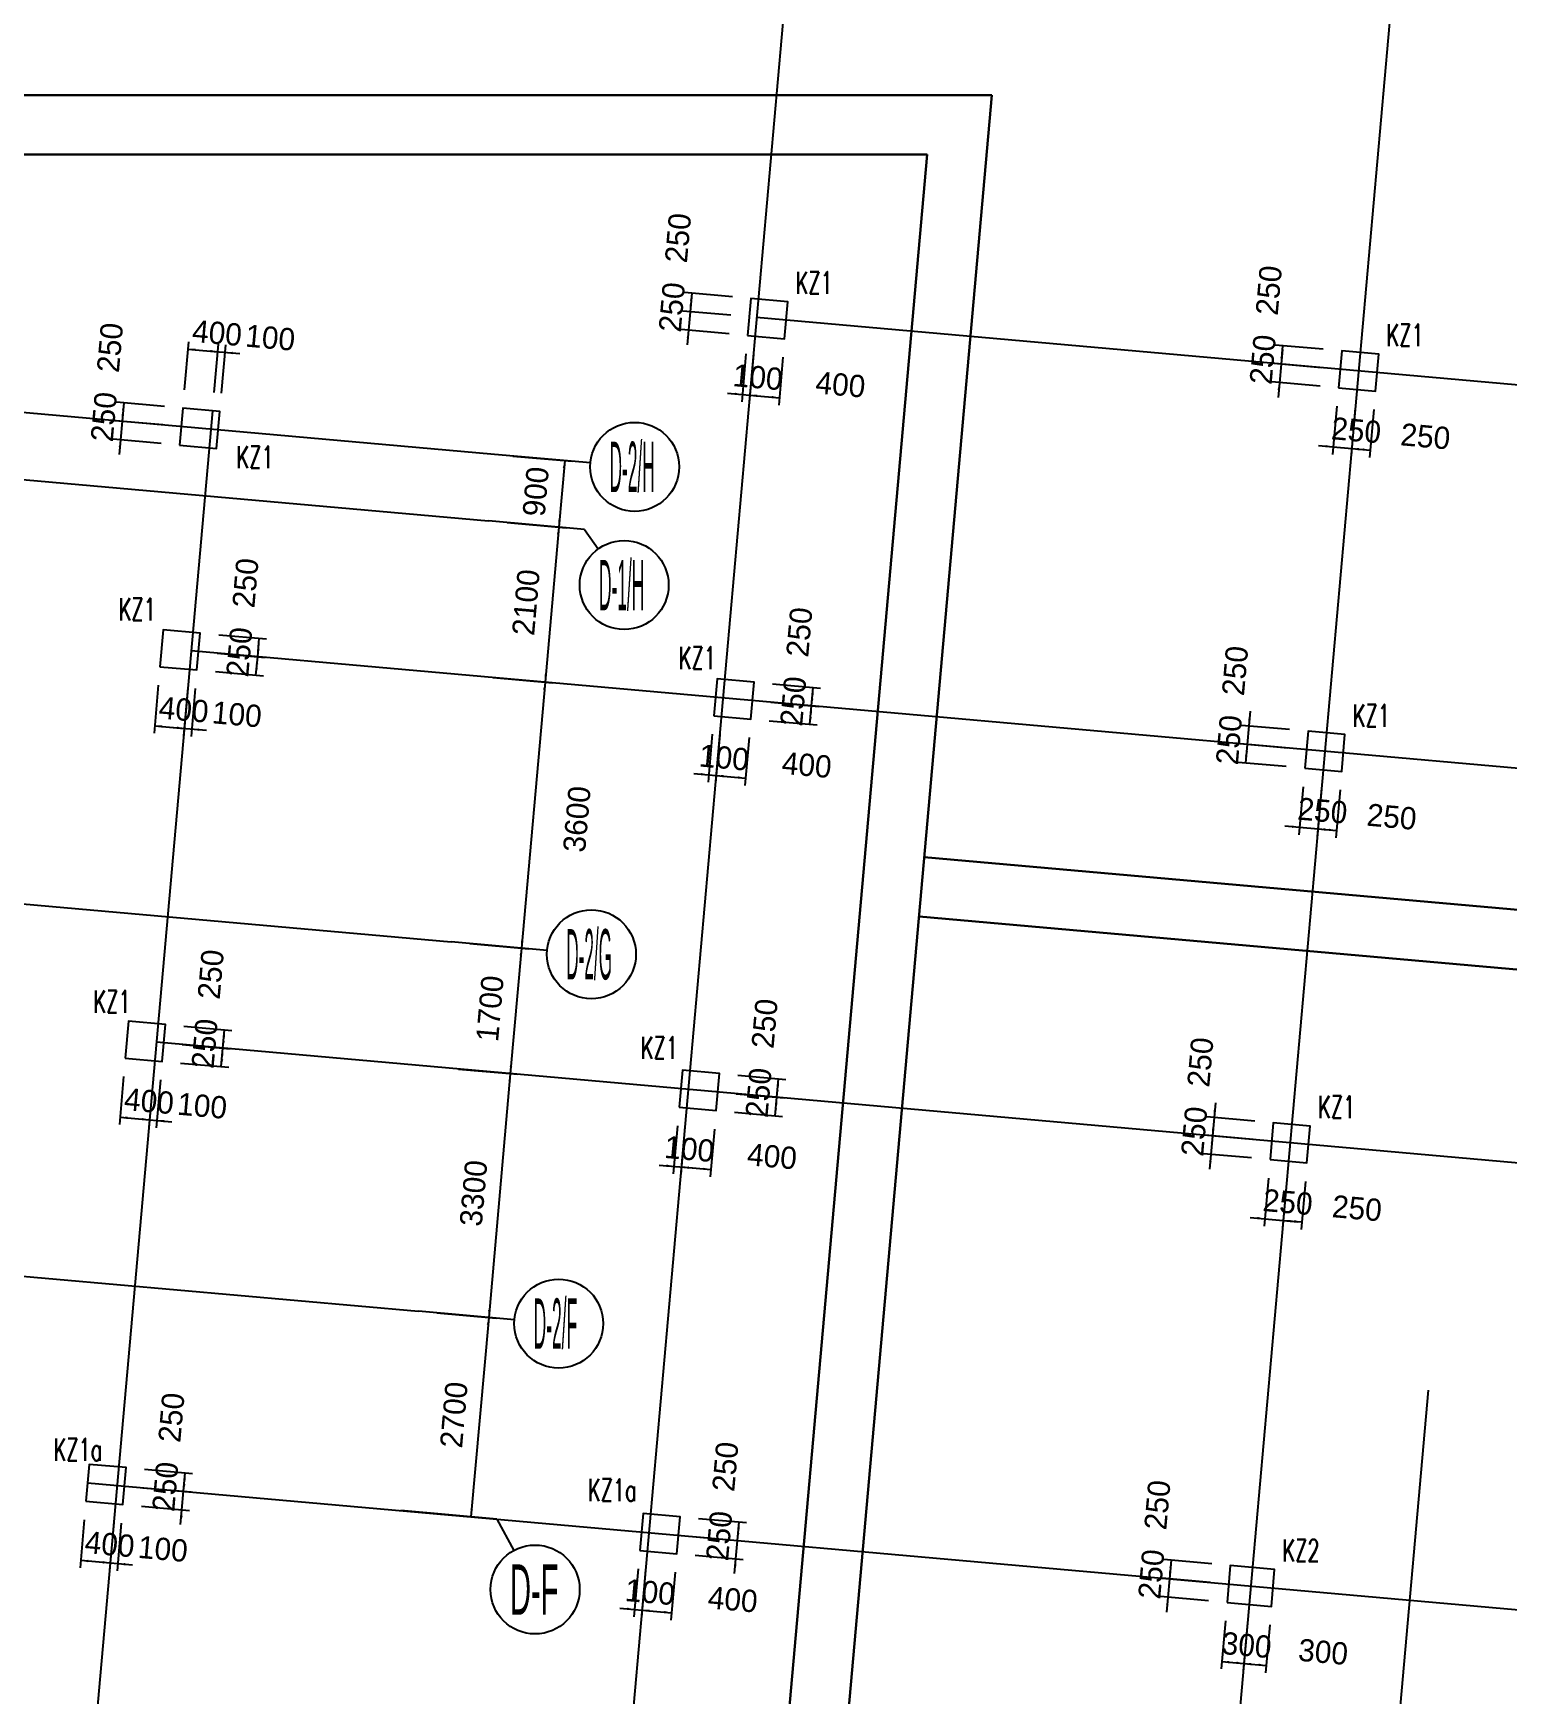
# Model space of a CAD drawing. Extents: x 387171 to 699106, y 11966 to 245688.
# Drawn here: x 585610 to 605497, y 76455 to 98863 of the extents above; entities that cross this region are included whole.
import ezdxf

# ---------------------------------------------------------------- set-up
doc = ezdxf.new("R2010")
doc.units = 0
doc.header["$LTSCALE"] = 100
doc.header["$MEASUREMENT"] = 0
for name, color, linetype in [('AXIS', 3, 'Continuous'), ('COLU', 7, 'Continuous'), ('DIM', 3, 'Continuous'), ('DOTE', 253, 'Continuous'), ('L-AXIS', 3, 'Continuous'), ('NUM', 7, 'Continuous')]:
    doc.layers.add(name, color=color, linetype=linetype)
doc.styles.get("Standard").update_dxf_attribs({"font": 'standard'})
doc.styles.add('tk', font='tk')
doc.dimstyles.get("Standard").update_dxf_attribs({"dimtxt": 300, "dimasz": 100, "dimexe": 100, "dimexo": 250, "dimgap": 100, "dimtad": 0, "dimtoh": 1, "dimdec": 0, "dimdsep": 46, "dimcen": 0.09, "dimclrt": 7, "dimadec": 0, "dimazin": 0, "dimtfac": 1, "dimtdec": 4, "dimtofl": 0, "dimtmove": 0, "dimatfit": 3, "dimfxl": 1, "dimtolj": 1, "dimtzin": 0, "dimarcsym": 0})

# ---------------------------------------------------------------- blocks, each defined once
blk = doc.blocks.new('*D1139')
at = {"layer": 'L-AXIS', "color": 0, "linetype": 'ByBlock', "lineweight": -2}
for p, q in [((591815, 90173), (592612, 90102)), ((592513, 90111), (592195, 86525)), ((591497, 86587), (592294, 86516))]:
    blk.add_line(p, q, dxfattribs=at)
for points in [[(592513, 90111), (592520, 90010), (592487, 90012)], [(592195, 86525), (592187, 86626), (592220, 86623)]]:
    blk.add_solid(points, dxfattribs=at)
at = {"layer": 'L-AXIS', "color": 7, "linetype": 'Continuous', "lineweight": -2, "insert": (592944, 88264), "char_height": 300, "width": 775, "attachment_point": 5, "rotation": 84.9316, "style": 'tk'}
blk.add_mtext('3600', dxfattribs=at)
blk = doc.blocks.new('_AXISO')
blk.add_circle((0, 0), 0.5)
blk = doc.blocks.new('*D885')
at = {"layer": 'L-AXIS', "color": 0, "linetype": 'ByBlock', "lineweight": -2}
for p, q in [((591055, 81606), (591853, 81535)), ((591753, 81544), (591514, 78855)), ((590817, 78917), (591614, 78846))]:
    blk.add_line(p, q, dxfattribs=at)
for points in [[(591753, 81544), (591761, 81443), (591727, 81446)], [(591514, 78855), (591507, 78956), (591540, 78953)]]:
    blk.add_solid(points, dxfattribs=at)
at = {"layer": 'L-AXIS', "color": 7, "linetype": 'Continuous', "lineweight": -2, "insert": (591285, 80230), "char_height": 300, "width": 780, "attachment_point": 5, "rotation": 84.9316, "style": 'tk'}
blk.add_mtext('2700', dxfattribs=at)
blk = doc.blocks.new('*D766')
at = {"layer": 'L-AXIS', "color": 0, "linetype": 'ByBlock', "lineweight": -2}
for p, q in [((591497, 86587), (592294, 86516)), ((592195, 86525), (592044, 84831)), ((591347, 84893), (592144, 84823))]:
    blk.add_line(p, q, dxfattribs=at)
for points in [[(592195, 86525), (592202, 86424), (592169, 86427)], [(592044, 84831), (592037, 84932), (592070, 84929)]]:
    blk.add_solid(points, dxfattribs=at)
at = {"layer": 'L-AXIS', "color": 7, "linetype": 'Continuous', "lineweight": -2, "insert": (591771, 85709), "char_height": 300, "width": 690, "attachment_point": 5, "rotation": 84.9316, "style": 'tk'}
blk.add_mtext('1700', dxfattribs=at)
blk = doc.blocks.new('*D1701')
at = {"layer": 'L-AXIS', "color": 0, "linetype": 'ByBlock', "lineweight": -2}
for p, q in [((591347, 84893), (592144, 84823)), ((592044, 84831), (591753, 81544)), ((591055, 81606), (591853, 81535))]:
    blk.add_line(p, q, dxfattribs=at)
for points in [[(592044, 84831), (592052, 84730), (592019, 84733)], [(591753, 81544), (591745, 81645), (591778, 81642)]]:
    blk.add_solid(points, dxfattribs=at)
at = {"layer": 'L-AXIS', "color": 7, "linetype": 'Continuous', "lineweight": -2, "insert": (591550, 83219), "char_height": 300, "width": 780, "attachment_point": 5, "rotation": 84.9316, "style": 'tk'}
blk.add_mtext('3300', dxfattribs=at)
blk = doc.blocks.new('*D1301')
at = {"layer": 'L-AXIS', "color": 0, "linetype": 'ByBlock', "lineweight": -2}
for p, q in [((592000, 92264), (592798, 92194)), ((592698, 92202), (592513, 90111)), ((591815, 90173), (592612, 90102))]:
    blk.add_line(p, q, dxfattribs=at)
for points in [[(592698, 92202), (592706, 92101), (592673, 92104)], [(592513, 90111), (592505, 90212), (592538, 90209)]]:
    blk.add_solid(points, dxfattribs=at)
at = {"layer": 'L-AXIS', "color": 7, "linetype": 'Continuous', "lineweight": -2, "insert": (592257, 91187), "char_height": 300, "width": 775, "attachment_point": 5, "rotation": 84.9316, "style": 'tk'}
blk.add_mtext('2100', dxfattribs=at)
blk = doc.blocks.new('*D2201')
at = {"layer": 'L-AXIS', "color": 0, "linetype": 'ByBlock', "lineweight": -2}
for p, q in [((592080, 93161), (592877, 93090)), ((592778, 93099), (592698, 92202)), ((592000, 92264), (592798, 92194))]:
    blk.add_line(p, q, dxfattribs=at)
for points in [[(592778, 93099), (592785, 92998), (592752, 93001)], [(592698, 92202), (592690, 92303), (592724, 92301)]]:
    blk.add_solid(points, dxfattribs=at)
at = {"layer": 'L-AXIS', "color": 7, "linetype": 'Continuous', "lineweight": -2, "insert": (592389, 92682), "char_height": 300, "width": 556.67, "attachment_point": 5, "rotation": 84.9316, "style": 'tk'}
blk.add_mtext('900', dxfattribs=at)
blk = doc.blocks.new('*D2207')
at = {"layer": 'DIM', "color": 0, "linetype": 'ByBlock', "lineweight": -2}
for p, q in [((587297, 90071), (587240, 89424)), ((587696, 90036), (587638, 89388)), ((587249, 89523), (587647, 89488))]:
    blk.add_line(p, q, dxfattribs=at)
for points in [[(587249, 89523), (587350, 89531), (587347, 89498)], [(587647, 89488), (587546, 89480), (587549, 89513)]]:
    blk.add_solid(points, dxfattribs=at)
at = {"layer": 'DIM', "color": 7, "linetype": 'Continuous', "lineweight": -2, "insert": (587640, 89740), "char_height": 300, "width": 576.67, "attachment_point": 5, "rotation": 354.9316, "style": 'tk'}
blk.add_mtext('400', dxfattribs=at)
blk = doc.blocks.new('*D3078')
at = {"layer": 'DIM', "color": 0, "linetype": 'ByBlock', "lineweight": -2}
for p, q in [((587696, 90036), (587638, 89388)), ((587795, 90027), (587738, 89380)), ((587448, 89506), (587946, 89462))]:
    blk.add_line(p, q, dxfattribs=at)
for points in [[(587647, 89488), (587546, 89480), (587549, 89513)], [(587747, 89479), (587848, 89487), (587845, 89454)]]:
    blk.add_solid(points, dxfattribs=at)
at = {"layer": 'DIM', "color": 7, "linetype": 'Continuous', "lineweight": -2, "insert": (588357, 89676), "char_height": 300, "width": 476.67, "attachment_point": 5, "rotation": 354.9316, "style": 'tk'}
blk.add_mtext('100', dxfattribs=at)
blk = doc.blocks.new('*D2953')
at = {"layer": 'DIM', "color": 0, "linetype": 'ByBlock', "lineweight": -2}
for p, q in [((588089, 90503), (588736, 90446)), ((588614, 90205), (588637, 90454)), ((588067, 90254), (588714, 90197))]:
    blk.add_line(p, q, dxfattribs=at)
for points in [[(588637, 90454), (588644, 90353), (588611, 90356)], [(588614, 90205), (588607, 90306), (588640, 90304)]]:
    blk.add_solid(points, dxfattribs=at)
at = {"layer": 'DIM', "color": 7, "linetype": 'Continuous', "lineweight": -2, "insert": (588391, 90517), "char_height": 300, "width": 566.67, "attachment_point": 5, "rotation": 84.9316, "style": 'tk'}
blk.add_mtext('250', dxfattribs=at)
blk = doc.blocks.new('*D3857')
at = {"layer": 'DIM', "color": 0, "linetype": 'ByBlock', "lineweight": -2}
for p, q in [((588111, 90752), (588758, 90695)), ((588637, 90454), (588659, 90703)), ((588089, 90503), (588736, 90446))]:
    blk.add_line(p, q, dxfattribs=at)
for points in [[(588637, 90454), (588629, 90555), (588662, 90553)], [(588659, 90703), (588666, 90602), (588633, 90605)]]:
    blk.add_solid(points, dxfattribs=at)
at = {"layer": 'DIM', "color": 7, "linetype": 'Continuous', "lineweight": -2, "insert": (588474, 91449), "char_height": 300, "width": 566.67, "attachment_point": 5, "rotation": 84.9316, "style": 'tk'}
blk.add_mtext('250', dxfattribs=at)
blk = doc.blocks.new('*D383')
at = {"layer": 'DIM', "color": 0, "linetype": 'ByBlock', "lineweight": -2}
for p, q in [((601506, 78220), (600859, 78277)), ((600958, 78268), (600936, 78019)), ((601484, 77971), (600836, 78028))]:
    blk.add_line(p, q, dxfattribs=at)
for points in [[(600958, 78268), (600966, 78167), (600933, 78170)], [(600936, 78019), (600928, 78120), (600961, 78117)]]:
    blk.add_solid(points, dxfattribs=at)
at = {"layer": 'DIM', "color": 7, "linetype": 'Continuous', "lineweight": -2, "insert": (600773, 79014), "char_height": 300, "width": 566.67, "attachment_point": 5, "rotation": 84.9316, "style": 'tk'}
blk.add_mtext('250', dxfattribs=at)
blk = doc.blocks.new('*D1258')
at = {"layer": 'DIM', "color": 0, "linetype": 'ByBlock', "lineweight": -2}
for p, q in [((600954, 78218), (600896, 77571)), ((601484, 77971), (600836, 78028)), ((601462, 77722), (600814, 77779))]:
    blk.add_line(p, q, dxfattribs=at)
for points in [[(600936, 78019), (600928, 78120), (600961, 78117)], [(600914, 77770), (600922, 77669), (600889, 77672)]]:
    blk.add_solid(points, dxfattribs=at)
at = {"layer": 'DIM', "color": 7, "linetype": 'Continuous', "lineweight": -2, "insert": (600691, 78081), "char_height": 300, "width": 566.67, "attachment_point": 5, "rotation": 84.9316, "style": 'tk'}
blk.add_mtext('250', dxfattribs=at)
blk = doc.blocks.new('*D982')
at = {"layer": 'DIM', "color": 0, "linetype": 'ByBlock', "lineweight": -2}
for p, q in [((601689, 77450), (601631, 76803)), ((601988, 77424), (601930, 76777)), ((601640, 76903), (601939, 76876))]:
    blk.add_line(p, q, dxfattribs=at)
for points in [[(601640, 76903), (601741, 76910), (601738, 76877)], [(601939, 76876), (601838, 76868), (601841, 76902)]]:
    blk.add_solid(points, dxfattribs=at)
at = {"layer": 'DIM', "color": 7, "linetype": 'Continuous', "lineweight": -2, "insert": (601976, 77124), "char_height": 300, "width": 566.67, "attachment_point": 5, "rotation": 354.9316, "style": 'tk'}
blk.add_mtext('300', dxfattribs=at)
blk = doc.blocks.new('*D2016')
at = {"layer": 'DIM', "color": 0, "linetype": 'ByBlock', "lineweight": -2}
for p, q in [((601988, 77424), (601930, 76777)), ((602286, 77397), (602229, 76750)), ((601939, 76876), (602238, 76850))]:
    blk.add_line(p, q, dxfattribs=at)
for points in [[(601939, 76876), (602040, 76884), (602037, 76851)], [(602238, 76850), (602137, 76842), (602140, 76875)]]:
    blk.add_solid(points, dxfattribs=at)
at = {"layer": 'DIM', "color": 7, "linetype": 'Continuous', "lineweight": -2, "insert": (603008, 77032), "char_height": 300, "width": 566.67, "attachment_point": 5, "rotation": 354.9316, "style": 'tk'}
blk.add_mtext('300', dxfattribs=at)
blk = doc.blocks.new('*D1272')
at = {"layer": 'DIM', "color": 0, "linetype": 'ByBlock', "lineweight": -2}
for p, q in [((602024, 89719), (601966, 89071)), ((602554, 89471), (601907, 89528)), ((602532, 89222), (601885, 89279))]:
    blk.add_line(p, q, dxfattribs=at)
for points in [[(602006, 89520), (601998, 89621), (602032, 89618)], [(601984, 89271), (601992, 89170), (601959, 89172)]]:
    blk.add_solid(points, dxfattribs=at)
at = {"layer": 'DIM', "color": 7, "linetype": 'Continuous', "lineweight": -2, "insert": (601821, 90265), "char_height": 300, "width": 566.67, "attachment_point": 5, "rotation": 84.9316, "style": 'tk'}
blk.add_mtext('250', dxfattribs=at)
blk = doc.blocks.new('*D2162')
at = {"layer": 'DIM', "color": 0, "linetype": 'ByBlock', "lineweight": -2}
for p, q in [((602532, 89222), (601885, 89279)), ((601984, 89271), (601962, 89022)), ((602510, 88973), (601862, 89030))]:
    blk.add_line(p, q, dxfattribs=at)
for points in [[(601984, 89271), (601992, 89170), (601959, 89172)], [(601962, 89022), (601954, 89123), (601987, 89120)]]:
    blk.add_solid(points, dxfattribs=at)
at = {"layer": 'DIM', "color": 7, "linetype": 'Continuous', "lineweight": -2, "insert": (601739, 89333), "char_height": 300, "width": 566.67, "attachment_point": 5, "rotation": 84.9316, "style": 'tk'}
blk.add_mtext('250', dxfattribs=at)
blk = doc.blocks.new('*D2032')
at = {"layer": 'DIM', "color": 0, "linetype": 'ByBlock', "lineweight": -2}
for p, q in [((602737, 88702), (602679, 88054)), ((602986, 88680), (602928, 88032)), ((602489, 88172), (603136, 88114))]:
    blk.add_line(p, q, dxfattribs=at)
for points in [[(602688, 88154), (602587, 88146), (602590, 88179)], [(602937, 88132), (603038, 88140), (603035, 88107)]]:
    blk.add_solid(points, dxfattribs=at)
at = {"layer": 'DIM', "color": 7, "linetype": 'Continuous', "lineweight": -2, "insert": (602999, 88377), "char_height": 300, "width": 566.67, "attachment_point": 5, "rotation": 354.9316, "style": 'tk'}
blk.add_mtext('250', dxfattribs=at)
blk = doc.blocks.new('*D1727')
at = {"layer": 'DIM', "color": 0, "linetype": 'ByBlock', "lineweight": -2}
for p, q in [((602986, 88680), (602928, 88032)), ((603235, 88658), (603177, 88010)), ((602937, 88132), (603186, 88110))]:
    blk.add_line(p, q, dxfattribs=at)
for points in [[(602937, 88132), (603038, 88140), (603035, 88107)], [(603186, 88110), (603085, 88102), (603088, 88135)]]:
    blk.add_solid(points, dxfattribs=at)
at = {"layer": 'DIM', "color": 7, "linetype": 'Continuous', "lineweight": -2, "insert": (603932, 88295), "char_height": 300, "width": 566.67, "attachment_point": 5, "rotation": 354.9316, "style": 'tk'}
blk.add_mtext('250', dxfattribs=at)
blk = doc.blocks.new('*D2639')
at = {"layer": 'DIM', "color": 0, "linetype": 'ByBlock', "lineweight": -2}
for p, q in [((594768, 89409), (594711, 88761)), ((594868, 89400), (594810, 88752)), ((594520, 88878), (595018, 88834))]:
    blk.add_line(p, q, dxfattribs=at)
for points in [[(594720, 88861), (594618, 88853), (594621, 88886)], [(594819, 88852), (594920, 88860), (594917, 88827)]]:
    blk.add_solid(points, dxfattribs=at)
at = {"layer": 'DIM', "color": 7, "linetype": 'Continuous', "lineweight": -2, "insert": (594927, 89093), "char_height": 300, "width": 476.67, "attachment_point": 5, "rotation": 354.9316, "style": 'tk'}
blk.add_mtext('100', dxfattribs=at)
blk = doc.blocks.new('*D2502')
at = {"layer": 'DIM', "color": 0, "linetype": 'ByBlock', "lineweight": -2}
for p, q in [((594868, 89400), (594810, 88752)), ((595266, 89364), (595209, 88717)), ((594819, 88852), (595218, 88817))]:
    blk.add_line(p, q, dxfattribs=at)
for points in [[(594819, 88852), (594920, 88860), (594917, 88827)], [(595218, 88817), (595116, 88809), (595119, 88842)]]:
    blk.add_solid(points, dxfattribs=at)
at = {"layer": 'DIM', "color": 7, "linetype": 'Continuous', "lineweight": -2, "insert": (596043, 88994), "char_height": 300, "width": 576.67, "attachment_point": 5, "rotation": 354.9316, "style": 'tk'}
blk.add_mtext('400', dxfattribs=at)
blk = doc.blocks.new('*D3459')
at = {"layer": 'DIM', "color": 0, "linetype": 'ByBlock', "lineweight": -2}
for p, q in [((595559, 89840), (596207, 89783)), ((596085, 89543), (596107, 89792)), ((595537, 89591), (596185, 89534))]:
    blk.add_line(p, q, dxfattribs=at)
for points in [[(596085, 89543), (596077, 89644), (596111, 89641)], [(596107, 89792), (596115, 89691), (596082, 89694)]]:
    blk.add_solid(points, dxfattribs=at)
at = {"layer": 'DIM', "color": 7, "linetype": 'Continuous', "lineweight": -2, "insert": (595862, 89854), "char_height": 300, "width": 566.67, "attachment_point": 5, "rotation": 84.9316, "style": 'tk'}
blk.add_mtext('250', dxfattribs=at)
blk = doc.blocks.new('*D3119')
at = {"layer": 'DIM', "color": 0, "linetype": 'ByBlock', "lineweight": -2}
for p, q in [((595581, 90089), (596229, 90032)), ((596107, 89792), (596129, 90041)), ((595559, 89840), (596207, 89783))]:
    blk.add_line(p, q, dxfattribs=at)
for points in [[(596107, 89792), (596099, 89893), (596133, 89890)], [(596129, 90041), (596137, 89940), (596104, 89943)]]:
    blk.add_solid(points, dxfattribs=at)
at = {"layer": 'DIM', "color": 7, "linetype": 'Continuous', "lineweight": -2, "insert": (595944, 90786), "char_height": 300, "width": 566.67, "attachment_point": 5, "rotation": 84.9316, "style": 'tk'}
blk.add_mtext('250', dxfattribs=at)
blk = doc.blocks.new('*D1740')
at = {"layer": 'DIM', "color": 0, "linetype": 'ByBlock', "lineweight": -2}
for p, q in [((587380, 93829), (586732, 93886)), ((586832, 93877), (586810, 93628)), ((587358, 93580), (586710, 93637))]:
    blk.add_line(p, q, dxfattribs=at)
for points in [[(586810, 93628), (586802, 93729), (586835, 93726)], [(586832, 93877), (586840, 93776), (586806, 93779)]]:
    blk.add_solid(points, dxfattribs=at)
at = {"layer": 'DIM', "color": 7, "linetype": 'Continuous', "lineweight": -2, "insert": (586647, 94623), "char_height": 300, "width": 566.67, "attachment_point": 5, "rotation": 84.9316, "style": 'tk'}
blk.add_mtext('250', dxfattribs=at)
blk = doc.blocks.new('*D2793')
at = {"layer": 'DIM', "color": 0, "linetype": 'ByBlock', "lineweight": -2}
for p, q in [((586827, 93827), (586770, 93180)), ((587358, 93580), (586710, 93637)), ((587336, 93331), (586688, 93388))]:
    blk.add_line(p, q, dxfattribs=at)
for points in [[(586810, 93628), (586802, 93729), (586835, 93726)], [(586788, 93379), (586795, 93278), (586762, 93281)]]:
    blk.add_solid(points, dxfattribs=at)
at = {"layer": 'DIM', "color": 7, "linetype": 'Continuous', "lineweight": -2, "insert": (586564, 93690), "char_height": 300, "width": 566.67, "attachment_point": 5, "rotation": 84.9316, "style": 'tk'}
blk.add_mtext('250', dxfattribs=at)
blk = doc.blocks.new('*D2420')
at = {"layer": 'DIM', "color": 0, "linetype": 'ByBlock', "lineweight": -2}
for p, q in [((587651, 94056), (587708, 94703)), ((587699, 94603), (588098, 94568)), ((588049, 94020), (588107, 94668))]:
    blk.add_line(p, q, dxfattribs=at)
for points in [[(587699, 94603), (587800, 94611), (587798, 94578)], [(588098, 94568), (587997, 94560), (588000, 94593)]]:
    blk.add_solid(points, dxfattribs=at)
at = {"layer": 'DIM', "color": 7, "linetype": 'Continuous', "lineweight": -2, "insert": (588090, 94820), "char_height": 300, "width": 576.67, "attachment_point": 5, "rotation": 354.9316, "style": 'tk'}
blk.add_mtext('400', dxfattribs=at)
blk = doc.blocks.new('*D3376')
at = {"layer": 'DIM', "color": 0, "linetype": 'ByBlock', "lineweight": -2}
for p, q in [((587899, 94586), (588397, 94542)), ((588049, 94020), (588107, 94668)), ((588149, 94011), (588206, 94659))]:
    blk.add_line(p, q, dxfattribs=at)
for points in [[(588098, 94568), (587997, 94560), (588000, 94593)], [(588197, 94559), (588299, 94567), (588296, 94534)]]:
    blk.add_solid(points, dxfattribs=at)
at = {"layer": 'DIM', "color": 7, "linetype": 'Continuous', "lineweight": -2, "insert": (588807, 94756), "char_height": 300, "width": 476.67, "attachment_point": 5, "rotation": 354.9316, "style": 'tk'}
blk.add_mtext('100', dxfattribs=at)
blk = doc.blocks.new('*D3261')
at = {"layer": 'DIM', "color": 0, "linetype": 'ByBlock', "lineweight": -2}
for p, q in [((586829, 84792), (586772, 84144)), ((587228, 84757), (587170, 84109)), ((586781, 84244), (587179, 84209))]:
    blk.add_line(p, q, dxfattribs=at)
for points in [[(586781, 84244), (586882, 84252), (586879, 84219)], [(587179, 84209), (587078, 84201), (587081, 84234)]]:
    blk.add_solid(points, dxfattribs=at)
at = {"layer": 'DIM', "color": 7, "linetype": 'Continuous', "lineweight": -2, "insert": (587172, 84460), "char_height": 300, "width": 576.67, "attachment_point": 5, "rotation": 354.9316, "style": 'tk'}
blk.add_mtext('400', dxfattribs=at)
blk = doc.blocks.new('*D2990')
at = {"layer": 'DIM', "color": 0, "linetype": 'ByBlock', "lineweight": -2}
for p, q in [((587228, 84757), (587170, 84109)), ((587327, 84748), (587270, 84100)), ((586980, 84226), (587478, 84182))]:
    blk.add_line(p, q, dxfattribs=at)
for points in [[(587179, 84209), (587078, 84201), (587081, 84234)], [(587279, 84200), (587380, 84208), (587377, 84174)]]:
    blk.add_solid(points, dxfattribs=at)
at = {"layer": 'DIM', "color": 7, "linetype": 'Continuous', "lineweight": -2, "insert": (587889, 84397), "char_height": 300, "width": 476.67, "attachment_point": 5, "rotation": 354.9316, "style": 'tk'}
blk.add_mtext('100', dxfattribs=at)
blk = doc.blocks.new('*D3817')
at = {"layer": 'DIM', "color": 0, "linetype": 'ByBlock', "lineweight": -2}
for p, q in [((587620, 85224), (588268, 85166)), ((588146, 84926), (588168, 85175)), ((587598, 84975), (588246, 84917))]:
    blk.add_line(p, q, dxfattribs=at)
for points in [[(588168, 85175), (588176, 85074), (588143, 85077)], [(588146, 84926), (588138, 85027), (588172, 85024)]]:
    blk.add_solid(points, dxfattribs=at)
at = {"layer": 'DIM', "color": 7, "linetype": 'Continuous', "lineweight": -2, "insert": (587923, 85237), "char_height": 300, "width": 566.67, "attachment_point": 5, "rotation": 84.9316, "style": 'tk'}
blk.add_mtext('250', dxfattribs=at)
blk = doc.blocks.new('*D3697')
at = {"layer": 'DIM', "color": 0, "linetype": 'ByBlock', "lineweight": -2}
for p, q in [((587643, 85473), (588290, 85415)), ((588168, 85175), (588190, 85424)), ((587620, 85224), (588268, 85166))]:
    blk.add_line(p, q, dxfattribs=at)
for points in [[(588190, 85424), (588198, 85323), (588165, 85326)], [(588168, 85175), (588161, 85276), (588194, 85273)]]:
    blk.add_solid(points, dxfattribs=at)
at = {"layer": 'DIM', "color": 7, "linetype": 'Continuous', "lineweight": -2, "insert": (588006, 86170), "char_height": 300, "width": 566.67, "attachment_point": 5, "rotation": 84.9316, "style": 'tk'}
blk.add_mtext('250', dxfattribs=at)
blk = doc.blocks.new('*D4622')
at = {"layer": 'DIM', "color": 0, "linetype": 'ByBlock', "lineweight": -2}
for p, q in [((594300, 84129), (594242, 83482)), ((594400, 84121), (594342, 83473)), ((594052, 83599), (594550, 83555))]:
    blk.add_line(p, q, dxfattribs=at)
for points in [[(594251, 83581), (594150, 83574), (594153, 83607)], [(594351, 83573), (594452, 83580), (594449, 83547)]]:
    blk.add_solid(points, dxfattribs=at)
at = {"layer": 'DIM', "color": 7, "linetype": 'Continuous', "lineweight": -2, "insert": (594459, 83814), "char_height": 300, "width": 476.67, "attachment_point": 5, "rotation": 354.9316, "style": 'tk'}
blk.add_mtext('100', dxfattribs=at)
blk = doc.blocks.new('*D4184')
at = {"layer": 'DIM', "color": 0, "linetype": 'ByBlock', "lineweight": -2}
for p, q in [((594400, 84121), (594342, 83473)), ((594798, 84085), (594741, 83438)), ((594351, 83573), (594749, 83537))]:
    blk.add_line(p, q, dxfattribs=at)
for points in [[(594351, 83573), (594452, 83580), (594449, 83547)], [(594749, 83537), (594648, 83530), (594651, 83563)]]:
    blk.add_solid(points, dxfattribs=at)
at = {"layer": 'DIM', "color": 7, "linetype": 'Continuous', "lineweight": -2, "insert": (595575, 83715), "char_height": 300, "width": 576.67, "attachment_point": 5, "rotation": 354.9316, "style": 'tk'}
blk.add_mtext('400', dxfattribs=at)
blk = doc.blocks.new('*D4145')
at = {"layer": 'DIM', "color": 0, "linetype": 'ByBlock', "lineweight": -2}
for p, q in [((595091, 84561), (595739, 84504)), ((595617, 84264), (595639, 84513)), ((595069, 84312), (595717, 84255))]:
    blk.add_line(p, q, dxfattribs=at)
for points in [[(595639, 84513), (595647, 84411), (595614, 84414)], [(595617, 84264), (595609, 84365), (595642, 84362)]]:
    blk.add_solid(points, dxfattribs=at)
at = {"layer": 'DIM', "color": 7, "linetype": 'Continuous', "lineweight": -2, "insert": (595394, 84575), "char_height": 300, "width": 566.67, "attachment_point": 5, "rotation": 84.9316, "style": 'tk'}
blk.add_mtext('250', dxfattribs=at)
blk = doc.blocks.new('*D317')
at = {"layer": 'DIM', "color": 0, "linetype": 'ByBlock', "lineweight": -2}
for p, q in [((595113, 84810), (595761, 84753)), ((595639, 84513), (595661, 84762)), ((595091, 84561), (595739, 84504))]:
    blk.add_line(p, q, dxfattribs=at)
for points in [[(595661, 84762), (595669, 84660), (595636, 84663)], [(595639, 84513), (595631, 84614), (595664, 84611)]]:
    blk.add_solid(points, dxfattribs=at)
at = {"layer": 'DIM', "color": 7, "linetype": 'Continuous', "lineweight": -2, "insert": (595476, 85507), "char_height": 300, "width": 566.67, "attachment_point": 5, "rotation": 84.9316, "style": 'tk'}
blk.add_mtext('250', dxfattribs=at)
blk = doc.blocks.new('*D4664')
at = {"layer": 'DIM', "color": 0, "linetype": 'ByBlock', "lineweight": -2}
for p, q in [((586299, 78815), (586242, 78168)), ((586698, 78780), (586640, 78133)), ((586251, 78268), (586649, 78232))]:
    blk.add_line(p, q, dxfattribs=at)
for points in [[(586251, 78268), (586352, 78275), (586349, 78242)], [(586649, 78232), (586548, 78224), (586551, 78258)]]:
    blk.add_solid(points, dxfattribs=at)
at = {"layer": 'DIM', "color": 7, "linetype": 'Continuous', "lineweight": -2, "insert": (586641, 78484), "char_height": 300, "width": 576.67, "attachment_point": 5, "rotation": 354.9316, "style": 'tk'}
blk.add_mtext('400', dxfattribs=at)
blk = doc.blocks.new('*D825')
at = {"layer": 'DIM', "color": 0, "linetype": 'ByBlock', "lineweight": -2}
for p, q in [((586698, 78780), (586640, 78133)), ((586797, 78771), (586740, 78124)), ((586450, 78250), (586948, 78206))]:
    blk.add_line(p, q, dxfattribs=at)
for points in [[(586649, 78232), (586548, 78224), (586551, 78258)], [(586749, 78223), (586850, 78231), (586847, 78198)]]:
    blk.add_solid(points, dxfattribs=at)
at = {"layer": 'DIM', "color": 7, "linetype": 'Continuous', "lineweight": -2, "insert": (587359, 78420), "char_height": 300, "width": 476.67, "attachment_point": 5, "rotation": 354.9316, "style": 'tk'}
blk.add_mtext('100', dxfattribs=at)
blk = doc.blocks.new('*D785')
at = {"layer": 'DIM', "color": 0, "linetype": 'ByBlock', "lineweight": -2}
for p, q in [((587598, 78750), (587656, 79398)), ((587090, 79247), (587738, 79190)), ((587068, 78998), (587716, 78941))]:
    blk.add_line(p, q, dxfattribs=at)
for points in [[(587638, 79199), (587630, 79300), (587664, 79297)], [(587616, 78950), (587624, 78848), (587591, 78851)]]:
    blk.add_solid(points, dxfattribs=at)
at = {"layer": 'DIM', "color": 7, "linetype": 'Continuous', "lineweight": -2, "insert": (587393, 79261), "char_height": 300, "width": 566.67, "attachment_point": 5, "rotation": 84.9316, "style": 'tk'}
blk.add_mtext('250', dxfattribs=at)
blk = doc.blocks.new('*D1546')
at = {"layer": 'DIM', "color": 0, "linetype": 'ByBlock', "lineweight": -2}
for p, q in [((587112, 79496), (587760, 79439)), ((587638, 79199), (587660, 79448)), ((587090, 79247), (587738, 79190))]:
    blk.add_line(p, q, dxfattribs=at)
for points in [[(587660, 79448), (587668, 79347), (587635, 79349)], [(587638, 79199), (587630, 79300), (587664, 79297)]]:
    blk.add_solid(points, dxfattribs=at)
at = {"layer": 'DIM', "color": 7, "linetype": 'Continuous', "lineweight": -2, "insert": (587475, 80193), "char_height": 300, "width": 566.67, "attachment_point": 5, "rotation": 84.9316, "style": 'tk'}
blk.add_mtext('250', dxfattribs=at)
blk = doc.blocks.new('*D1293')
at = {"layer": 'DIM', "color": 0, "linetype": 'ByBlock', "lineweight": -2}
for p, q in [((593770, 78153), (593712, 77505)), ((593869, 78144), (593812, 77497)), ((593522, 77623), (594020, 77578))]:
    blk.add_line(p, q, dxfattribs=at)
for points in [[(593721, 77605), (593620, 77597), (593623, 77630)], [(593821, 77596), (593922, 77604), (593919, 77571)]]:
    blk.add_solid(points, dxfattribs=at)
at = {"layer": 'DIM', "color": 7, "linetype": 'Continuous', "lineweight": -2, "insert": (593929, 77838), "char_height": 300, "width": 476.67, "attachment_point": 5, "rotation": 354.9316, "style": 'tk'}
blk.add_mtext('100', dxfattribs=at)
blk = doc.blocks.new('*D1162')
at = {"layer": 'DIM', "color": 0, "linetype": 'ByBlock', "lineweight": -2}
for p, q in [((593869, 78144), (593812, 77497)), ((594268, 78109), (594210, 77461)), ((593821, 77596), (594219, 77561))]:
    blk.add_line(p, q, dxfattribs=at)
for points in [[(593821, 77596), (593922, 77604), (593919, 77571)], [(594219, 77561), (594118, 77553), (594121, 77586)]]:
    blk.add_solid(points, dxfattribs=at)
at = {"layer": 'DIM', "color": 7, "linetype": 'Continuous', "lineweight": -2, "insert": (595045, 77739), "char_height": 300, "width": 576.67, "attachment_point": 5, "rotation": 354.9316, "style": 'tk'}
blk.add_mtext('400', dxfattribs=at)
blk = doc.blocks.new('*D1974')
at = {"layer": 'DIM', "color": 0, "linetype": 'ByBlock', "lineweight": -2}
for p, q in [((595069, 78088), (595127, 78735)), ((594561, 78585), (595209, 78527)), ((594539, 78336), (595186, 78278))]:
    blk.add_line(p, q, dxfattribs=at)
for points in [[(595109, 78536), (595101, 78637), (595134, 78634)], [(595087, 78287), (595095, 78186), (595061, 78189)]]:
    blk.add_solid(points, dxfattribs=at)
at = {"layer": 'DIM', "color": 7, "linetype": 'Continuous', "lineweight": -2, "insert": (594863, 78598), "char_height": 300, "width": 566.67, "attachment_point": 5, "rotation": 84.9316, "style": 'tk'}
blk.add_mtext('250', dxfattribs=at)
blk = doc.blocks.new('*D1738')
at = {"layer": 'DIM', "color": 0, "linetype": 'ByBlock', "lineweight": -2}
for p, q in [((594583, 78834), (595231, 78776)), ((595109, 78536), (595131, 78785)), ((594561, 78585), (595209, 78527))]:
    blk.add_line(p, q, dxfattribs=at)
for points in [[(595131, 78785), (595139, 78684), (595106, 78687)], [(595109, 78536), (595101, 78637), (595134, 78634)]]:
    blk.add_solid(points, dxfattribs=at)
at = {"layer": 'DIM', "color": 7, "linetype": 'Continuous', "lineweight": -2, "insert": (594946, 79531), "char_height": 300, "width": 566.67, "attachment_point": 5, "rotation": 84.9316, "style": 'tk'}
blk.add_mtext('250', dxfattribs=at)
blk = doc.blocks.new('*D1492')
at = {"layer": 'DIM', "color": 0, "linetype": 'ByBlock', "lineweight": -2}
for p, q in [((603009, 94601), (602362, 94658)), ((602461, 94649), (602439, 94400)), ((602987, 94352), (602340, 94409))]:
    blk.add_line(p, q, dxfattribs=at)
for points in [[(602461, 94649), (602469, 94548), (602436, 94551)], [(602439, 94400), (602431, 94502), (602465, 94499)]]:
    blk.add_solid(points, dxfattribs=at)
at = {"layer": 'DIM', "color": 7, "linetype": 'Continuous', "lineweight": -2, "insert": (602276, 95395), "char_height": 300, "width": 566.67, "attachment_point": 5, "rotation": 84.9316, "style": 'tk'}
blk.add_mtext('250', dxfattribs=at)
blk = doc.blocks.new('*D2302')
at = {"layer": 'DIM', "color": 0, "linetype": 'ByBlock', "lineweight": -2}
for p, q in [((602457, 94600), (602399, 93952)), ((602987, 94352), (602340, 94409)), ((602965, 94103), (602317, 94160))]:
    blk.add_line(p, q, dxfattribs=at)
for points in [[(602439, 94400), (602431, 94502), (602465, 94499)], [(602417, 94151), (602425, 94050), (602392, 94053)]]:
    blk.add_solid(points, dxfattribs=at)
at = {"layer": 'DIM', "color": 7, "linetype": 'Continuous', "lineweight": -2, "insert": (602194, 94463), "char_height": 300, "width": 566.67, "attachment_point": 5, "rotation": 84.9316, "style": 'tk'}
blk.add_mtext('250', dxfattribs=at)
blk = doc.blocks.new('*D2196')
at = {"layer": 'DIM', "color": 0, "linetype": 'ByBlock', "lineweight": -2}
for p, q in [((603192, 93832), (603134, 93184)), ((603441, 93810), (603383, 93162)), ((602944, 93302), (603591, 93244))]:
    blk.add_line(p, q, dxfattribs=at)
for points in [[(603143, 93284), (603042, 93276), (603045, 93309)], [(603392, 93262), (603493, 93270), (603490, 93236)]]:
    blk.add_solid(points, dxfattribs=at)
at = {"layer": 'DIM', "color": 7, "linetype": 'Continuous', "lineweight": -2, "insert": (603454, 93507), "char_height": 300, "width": 566.67, "attachment_point": 5, "rotation": 354.9316, "style": 'tk'}
blk.add_mtext('250', dxfattribs=at)
blk = doc.blocks.new('*D3143')
at = {"layer": 'DIM', "color": 0, "linetype": 'ByBlock', "lineweight": -2}
for p, q in [((603441, 93810), (603383, 93162)), ((603690, 93788), (603632, 93140)), ((603392, 93262), (603641, 93240))]:
    blk.add_line(p, q, dxfattribs=at)
for points in [[(603392, 93262), (603493, 93270), (603490, 93236)], [(603641, 93240), (603540, 93232), (603543, 93265)]]:
    blk.add_solid(points, dxfattribs=at)
at = {"layer": 'DIM', "color": 7, "linetype": 'Continuous', "lineweight": -2, "insert": (604387, 93425), "char_height": 300, "width": 566.67, "attachment_point": 5, "rotation": 354.9316, "style": 'tk'}
blk.add_mtext('250', dxfattribs=at)
blk = doc.blocks.new('*D2719')
at = {"layer": 'DIM', "color": 0, "linetype": 'ByBlock', "lineweight": -2}
for p, q in [((595040, 95308), (594393, 95365)), ((594492, 95356), (594470, 95107)), ((595018, 95059), (594371, 95116))]:
    blk.add_line(p, q, dxfattribs=at)
for points in [[(594492, 95356), (594500, 95255), (594467, 95258)], [(594470, 95107), (594463, 95208), (594496, 95205)]]:
    blk.add_solid(points, dxfattribs=at)
at = {"layer": 'DIM', "color": 7, "linetype": 'Continuous', "lineweight": -2, "insert": (594308, 96102), "char_height": 300, "width": 566.67, "attachment_point": 5, "rotation": 84.9316, "style": 'tk'}
blk.add_mtext('250', dxfattribs=at)
blk = doc.blocks.new('*D2668')
at = {"layer": 'DIM', "color": 0, "linetype": 'ByBlock', "lineweight": -2}
for p, q in [((594488, 95306), (594431, 94659)), ((595018, 95059), (594371, 95116)), ((594996, 94810), (594349, 94867))]:
    blk.add_line(p, q, dxfattribs=at)
for points in [[(594470, 95107), (594463, 95208), (594496, 95205)], [(594448, 94858), (594456, 94757), (594423, 94760)]]:
    blk.add_solid(points, dxfattribs=at)
at = {"layer": 'DIM', "color": 7, "linetype": 'Continuous', "lineweight": -2, "insert": (594225, 95169), "char_height": 300, "width": 566.67, "attachment_point": 5, "rotation": 84.9316, "style": 'tk'}
blk.add_mtext('250', dxfattribs=at)
blk = doc.blocks.new('*D3589')
at = {"layer": 'DIM', "color": 0, "linetype": 'ByBlock', "lineweight": -2}
for p, q in [((595223, 94538), (595166, 93891)), ((595323, 94530), (595265, 93882)), ((594975, 94008), (595473, 93964))]:
    blk.add_line(p, q, dxfattribs=at)
for points in [[(595175, 93991), (595073, 93983), (595076, 94016)], [(595274, 93982), (595375, 93990), (595372, 93956)]]:
    blk.add_solid(points, dxfattribs=at)
at = {"layer": 'DIM', "color": 7, "linetype": 'Continuous', "lineweight": -2, "insert": (595382, 94223), "char_height": 300, "width": 476.67, "attachment_point": 5, "rotation": 354.9316, "style": 'tk'}
blk.add_mtext('100', dxfattribs=at)
blk = doc.blocks.new('*D3184')
at = {"layer": 'DIM', "color": 0, "linetype": 'ByBlock', "lineweight": -2}
for p, q in [((595323, 94530), (595265, 93882)), ((595721, 94494), (595664, 93847)), ((595274, 93982), (595673, 93946))]:
    blk.add_line(p, q, dxfattribs=at)
for points in [[(595274, 93982), (595375, 93990), (595372, 93956)], [(595673, 93946), (595571, 93939), (595574, 93972)]]:
    blk.add_solid(points, dxfattribs=at)
at = {"layer": 'DIM', "color": 7, "linetype": 'Continuous', "lineweight": -2, "insert": (596498, 94124), "char_height": 300, "width": 576.67, "attachment_point": 5, "rotation": 354.9316, "style": 'tk'}
blk.add_mtext('400', dxfattribs=at)
blk = doc.blocks.new('*D1818')
at = {"layer": 'DIM', "color": 0, "linetype": 'ByBlock', "lineweight": -2}
for p, q in [((601556, 84440), (601498, 83792)), ((602086, 84192), (601438, 84249)), ((602064, 83943), (601416, 84000))]:
    blk.add_line(p, q, dxfattribs=at)
for points in [[(601538, 84240), (601530, 84341), (601563, 84338)], [(601516, 83991), (601524, 83890), (601490, 83893)]]:
    blk.add_solid(points, dxfattribs=at)
at = {"layer": 'DIM', "color": 7, "linetype": 'Continuous', "lineweight": -2, "insert": (601353, 84986), "char_height": 300, "width": 566.67, "attachment_point": 5, "rotation": 84.9316, "style": 'tk'}
blk.add_mtext('250', dxfattribs=at)
blk = doc.blocks.new('*D1779')
at = {"layer": 'DIM', "color": 0, "linetype": 'ByBlock', "lineweight": -2}
for p, q in [((601534, 84191), (601476, 83543)), ((602064, 83943), (601416, 84000)), ((602042, 83694), (601394, 83751))]:
    blk.add_line(p, q, dxfattribs=at)
for points in [[(601516, 83991), (601508, 84092), (601541, 84089)], [(601494, 83742), (601502, 83641), (601468, 83644)]]:
    blk.add_solid(points, dxfattribs=at)
at = {"layer": 'DIM', "color": 7, "linetype": 'Continuous', "lineweight": -2, "insert": (601270, 84053), "char_height": 300, "width": 566.67, "attachment_point": 5, "rotation": 84.9316, "style": 'tk'}
blk.add_mtext('250', dxfattribs=at)
blk = doc.blocks.new('*D1488')
at = {"layer": 'DIM', "color": 0, "linetype": 'ByBlock', "lineweight": -2}
for p, q in [((602269, 83423), (602211, 82775)), ((602518, 83401), (602460, 82753)), ((602021, 82892), (602668, 82835))]:
    blk.add_line(p, q, dxfattribs=at)
for points in [[(602220, 82875), (602119, 82867), (602122, 82900)], [(602469, 82853), (602570, 82860), (602567, 82827)]]:
    blk.add_solid(points, dxfattribs=at)
at = {"layer": 'DIM', "color": 7, "linetype": 'Continuous', "lineweight": -2, "insert": (602531, 83098), "char_height": 300, "width": 566.67, "attachment_point": 5, "rotation": 354.9316, "style": 'tk'}
blk.add_mtext('250', dxfattribs=at)
blk = doc.blocks.new('*D2235')
at = {"layer": 'DIM', "color": 0, "linetype": 'ByBlock', "lineweight": -2}
for p, q in [((602518, 83401), (602460, 82753)), ((602767, 83378), (602709, 82731)), ((602469, 82853), (602718, 82831))]:
    blk.add_line(p, q, dxfattribs=at)
for points in [[(602469, 82853), (602570, 82860), (602567, 82827)], [(602718, 82831), (602617, 82823), (602620, 82856)]]:
    blk.add_solid(points, dxfattribs=at)
at = {"layer": 'DIM', "color": 7, "linetype": 'Continuous', "lineweight": -2, "insert": (603464, 83015), "char_height": 300, "width": 566.67, "attachment_point": 5, "rotation": 354.9316, "style": 'tk'}
blk.add_mtext('250', dxfattribs=at)
blk = doc.blocks.new('后浇带现场')
at = {"color": 6, "lineweight": 30}
for points in [[(781539, 625070), (706851, 625070)], [(777111, 575147), (781539, 625070)], [(780665, 624270), (707583, 624270)], [(776314, 575218), (780665, 624270)], [(812307, 611982), (780627, 614792)], [(812236, 611185), (780557, 613995)]]:
    blk.add_lwpolyline(points, dxfattribs=at)

msp = doc.modelspace()

# ---------------------------------------------------------------- linework, layer by layer
at = {"layer": 'COLU'}
for points in [[(595245.2, 94787.5), (595743.2, 94743.3), (595787.4, 95241.4), (595289.4, 95285.5)], [(603213.9, 94080.8), (603711.9, 94036.6), (603756.1, 94534.6), (603258.1, 94578.8)], [(587584.6, 93308.5), (588082.6, 93264.3), (588126.8, 93762.4), (587628.7, 93806.5)], [(587319.5, 90320.2), (587817.6, 90276), (587861.7, 90774.1), (587363.7, 90818.3)], [(594790.2, 89657.6), (595288.3, 89613.5), (595332.4, 90111.5), (594834.4, 90155.7)], [(602758.9, 88950.9), (603257, 88906.7), (603301.1, 89404.8), (602803.1, 89448.9)], [(586851.3, 85040.9), (587349.4, 84996.8), (587393.5, 85494.8), (586895.5, 85539)], [(594322, 84378.4), (594820, 84334.2), (594864.2, 84832.2), (594366.2, 84876.4)], [(602290.7, 83671.6), (602788.7, 83627.4), (602832.9, 84125.5), (602334.9, 84169.7)], [(586321.2, 79064.4), (586819.3, 79020.2), (586863.5, 79518.3), (586365.4, 79562.4)], [(593791.9, 78401.8), (594290, 78357.7), (594334.1, 78855.7), (593836.1, 78899.9)], [(601710.8, 77699.5), (602308.5, 77646.5), (602352.7, 78144.5), (601755, 78197.5)]]:
    msp.add_lwpolyline(points, close=True, dxfattribs=at)
at = {"layer": 'DOTE'}
for p, q in [((605079.6, 112287.1), (599065, 44471.9)), ((596391.7, 106582.3), (590946.9, 45191.9)), ((665939.9, 88768.5), (595366.9, 95027.7)), ((571158.1, 94112.8), (591751.3, 92286.4)), ((591830.8, 93182.9), (582327.4, 94025.7)), ((588027.2, 93771.2), (583775, 45828)), ((665484.9, 83638.6), (587740.1, 90533.9)), ((570388.9, 88458.7), (591247.7, 86608.7)), ((665016.7, 78359.4), (587271.8, 85254.6)), ((563058.1, 84089.2), (590806, 81628.2)), ((604424.2, 80560.9), (603413.6, 69165.7)), ((586343.3, 79313.4), (664486.6, 72382.8))]:
    msp.add_line(p, q, dxfattribs=at)
at = {"layer": 'L-AXIS'}
for p, q in [((593123.7, 93068.2), (591830.8, 93182.9)), ((593044.2, 92171.7), (591751.3, 92286.4)), ((593044.2, 92171.7), (593231.3, 91909.7)), ((592540.6, 86494), (591247.7, 86608.7)), ((592098.9, 81513.6), (590806, 81628.2)), ((591860.4, 78824.1), (590567.5, 78938.8)), ((591860.4, 78824.1), (592091.1, 78401.3))]:
    msp.add_line(p, q, dxfattribs=at)

# ---------------------------------------------------------------- block references
at = {"color": 3, "lineweight": 30}
msp.add_blockref('后浇带现场', (-182998.7, -527042.1), dxfattribs=at)
at = {"layer": 'AXIS'}
ref = msp.add_blockref('_AXISO', (593721.4, 93015.2), dxfattribs=dict(at, xscale=1199.999999999997, yscale=1200, rotation=359.999645787379))
ref.add_attrib('A', 'D-2/H', (593382, 92675.8), dxfattribs={"height": 678.82, "style": 'tk', "width": 0.257426})
ref = msp.add_blockref('_AXISO', (593580, 91421.5), dxfattribs=dict(at, xscale=1199.999999999997, yscale=1200, rotation=359.999645787379))
ref.add_attrib('A', 'D-1/H', (593240.6, 91082), dxfattribs={"height": 678.82, "style": 'tk', "width": 0.257426})
ref = msp.add_blockref('_AXISO', (593138.3, 86441), dxfattribs=dict(at, xscale=1199.999999999997, yscale=1200, rotation=359.999645787379))
ref.add_attrib('A', 'D-2/G', (592798.9, 86101.6), dxfattribs={"height": 678.82, "style": 'tk', "width": 0.254902})
ref = msp.add_blockref('_AXISO', (592696.6, 81460.6), dxfattribs=dict(at, xscale=1199.999999999997, yscale=1200, rotation=359.999645787379))
ref.add_attrib('A', 'D-2/F', (592357.2, 81121.1), dxfattribs={"height": 678.82, "style": 'tk', "width": 0.26})
ref = msp.add_blockref('_AXISO', (592378.5, 77874.6), dxfattribs=dict(at, xscale=1199.999999999997, yscale=1200, rotation=359.999645787379))
ref.add_attrib('A', 'D-F', (592039.1, 77535.2), dxfattribs={"height": 678.82, "style": 'tk', "width": 0.433333})

# ---------------------------------------------------------------- texts
at = {"layer": 'NUM', "color": 200, "width": 0.7}
for s, p in [('KZ1', (595893.5, 95347.4)), ('KZ1', (603862.2, 94640.7)), ('KZ1', (588351.4, 92995.9)), ('KZ1', (586763, 90943.5)), ('KZ1', (594318, 90288.2)), ('KZ1', (603407.2, 89510.8)), ('KZ1', (586422.5, 85653.4)), ('KZ1', (593805.5, 85029.2)), ('KZ1', (602939, 84231.5)), ('KZ1a', (585884.7, 79611.3)), ('KZ1a', (593091.5, 79065)), ('KZ2', (602458.7, 78250.6))]:
    msp.add_text(s, height=300, dxfattribs=at).set_placement(p)

# ---------------------------------------------------------------- dimensions: what is measured, and where the dimension line sits
at = {"layer": 'DIM', "color": 200}
for p1, p2, distance, picture, middle in [((595289.4, 95285.5), (595267.3, 95036.5), -800, '*D2719', (594262.7, 95595.5)), ((603258.1, 94578.8), (603236, 94329.8), -800, '*D1492', (602231.4, 94888.8)), ((595267.3, 95036.5), (595245.2, 94787.5), -800, '*D2668', (594180, 94663)), ((587628.7, 93806.5), (588027.2, 93771.2), 800, '*D2420', (587504.3, 94871.7)), ((587628.7, 93806.5), (587606.7, 93557.5), -800, '*D1740', (586602.1, 94116.5)), ((588027.2, 93771.2), (588126.8, 93762.4), 800, '*D3376', (588420.7, 94790.4)), ((595245.2, 94787.5), (595344.8, 94778.7), -800, '*D3589', (594995.5, 94257.5)), ((595344.8, 94778.7), (595743.2, 94743.3), -800, '*D3184', (595911.9, 94176.2)), ((603236, 94329.8), (603213.9, 94080.8), -800, '*D2302', (602148.7, 93956.3)), ((587606.7, 93557.5), (587584.6, 93308.5), -800, '*D2793', (586519.4, 93184)), ((603213.9, 94080.8), (603462.9, 94058.7), -800, '*D2196', (602948.1, 93552.2)), ((603462.9, 94058.7), (603711.9, 94036.6), -800, '*D3143', (603880.6, 93469.5)), ((587839.7, 90525.1), (587861.7, 90774.1), -800, '*D3857', (588428.9, 90942.7)), ((595310.3, 89862.5), (595332.4, 90111.5), -800, '*D3119', (595899.5, 90280.1)), ((587817.6, 90276), (587839.7, 90525.1), -800, '*D2953', (588346.2, 90010.2)), ((602803.1, 89448.9), (602781, 89199.9), -800, '*D1272', (601776.5, 89758.9)), ((587319.5, 90320.2), (587718, 90284.9), -800, '*D2207', (587053.7, 89791.6)), ((587718, 90284.9), (587817.6, 90276), -800, '*D3078', (587970.1, 89710.4)), ((595288.3, 89613.5), (595310.3, 89862.5), -800, '*D3459', (595816.8, 89347.7)), ((594790.2, 89657.6), (594889.8, 89648.8), -800, '*D2639', (594540.5, 89127.6)), ((594889.8, 89648.8), (595288.3, 89613.5), -800, '*D2502', (595456.9, 89046.4)), ((602781, 89199.9), (602758.9, 88950.9), -800, '*D2162', (601693.8, 88826.4)), ((602758.9, 88950.9), (603008, 88928.8), -800, '*D2032', (602493.1, 88422.3)), ((603008, 88928.8), (603257, 88906.7), -800, '*D1727', (603425.6, 88339.6)), ((587371.4, 85245.8), (587393.5, 85494.8), -800, '*D3697', (587960.6, 85663.5)), ((594842.1, 84583.2), (594864.2, 84832.2), -800, '*D317', (595431.3, 85000.9)), ((587349.4, 84996.8), (587371.4, 85245.8), -800, '*D3817', (587877.9, 84731)), ((602334.9, 84169.7), (602312.8, 83920.6), -800, '*D1818', (601308.2, 84479.6)), ((586851.3, 85040.9), (587249.7, 85005.6), -800, '*D3261', (586585.5, 84512.4)), ((587249.7, 85005.6), (587349.4, 84996.8), -800, '*D2990', (587501.9, 84431.1)), ((594820, 84334.2), (594842.1, 84583.2), -800, '*D4145', (595348.6, 84068.4)), ((594322, 84378.4), (594421.6, 84369.5), -800, '*D4622', (594072.3, 83848.4)), ((594421.6, 84369.5), (594820, 84334.2), -800, '*D4184', (594988.7, 83767.1)), ((602312.8, 83920.6), (602290.7, 83671.6), -800, '*D1779', (601225.5, 83547.1)), ((602290.7, 83671.6), (602539.7, 83649.5), -800, '*D1488', (602024.9, 83143)), ((602539.7, 83649.5), (602788.7, 83627.4), -800, '*D2235', (602957.4, 83060.3)), ((586841.4, 79269.3), (586863.5, 79518.3), -800, '*D1546', (587430.6, 79686.9)), ((594312, 78606.7), (594334.1, 78855.7), -800, '*D1738', (594901.3, 79024.3)), ((586819.3, 79020.2), (586841.4, 79269.3), -800, '*D785', (587347.9, 78754.4)), ((601755, 78197.5), (601732.9, 77948.5), -800, '*D383', (600728.4, 78507.5)), ((586321.2, 79064.4), (586719.7, 79029.1), -800, '*D4664', (586055.4, 78535.8)), ((586719.7, 79029.1), (586819.3, 79020.2), -800, '*D825', (586971.8, 78454.5)), ((594290, 78357.7), (594312, 78606.7), -800, '*D1974', (594818.5, 78091.8)), ((593791.9, 78401.8), (593891.5, 78393), -800, '*D1293', (593542.2, 77871.8)), ((593891.5, 78393), (594290, 78357.7), -800, '*D1162', (594458.6, 77790.5)), ((601732.9, 77948.5), (601710.8, 77699.5), -800, '*D1258', (600645.7, 77575)), ((601710.8, 77699.5), (602009.7, 77673), -800, '*D982', (601445, 77170.9)), ((602009.7, 77673), (602308.5, 77646.5), -800, '*D2016', (602477.1, 77079.4))]:
    dim = msp.add_aligned_dim(p1=p1, p2=p2, distance=distance, dimstyle='Standard', dxfattribs=at)
    dim.commit()
    dim.dimension.update_dxf_attribs({"geometry": picture, "text_midpoint": middle})
at = {"layer": 'L-AXIS'}
for base, p1, p2, picture, middle in [((592698.2, 92202.4), (591830.8, 93182.9), (591751.3, 92286.4), '*D2201', (592389.3, 92681.6)), ((592512.7, 90110.6), (591751.3, 92286.4), (591565.8, 90194.6), '*D1301', (592256.8, 91187.4)), ((592194.6, 86524.7), (591565.8, 90194.6), (591247.7, 86608.7), '*D1139', (592943.6, 88264.1)), ((592044.4, 84831.3), (591247.7, 86608.7), (591097.6, 84915.3), '*D766', (591770.9, 85708.9)), ((591752.9, 81544.2), (591097.6, 84915.3), (590806, 81628.2), '*D1701', (591550, 83218.7)), ((591514.4, 78854.8), (590806, 81628.2), (590567.5, 78938.8), '*D885', (591285, 80230.4))]:
    dim = msp.add_linear_dim(base=base, p1=p1, p2=p2, angle=84.93165, dimstyle='Standard', dxfattribs=at)
    dim.commit()
    dim.dimension.update_dxf_attribs({"geometry": picture, "text_midpoint": middle})

doc.saveas('drawing.dxf')
